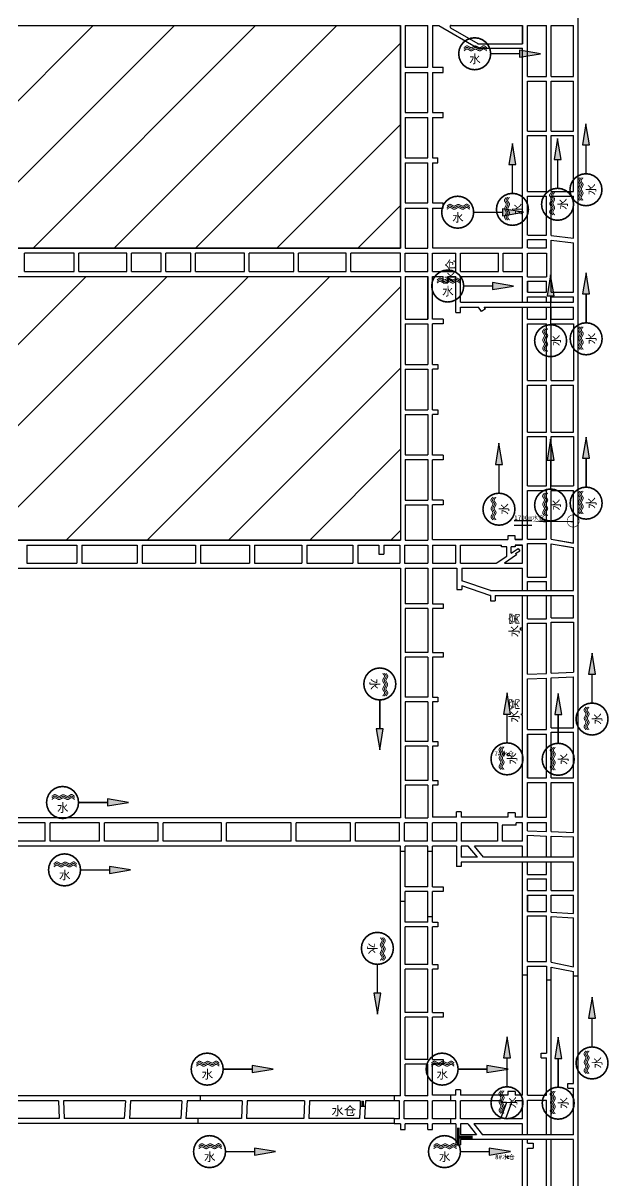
# Model space of a CAD drawing. Header units: millimetres. Extents: x 37468544 to 37497214, y 4323540 to 4346451.
# Drawn here: x 37474623 to 37475270, y 4340499 to 4341779 of the extents above; entities that cross this region are included whole.
import ezdxf

# ---------------------------------------------------------------- set-up
doc = ezdxf.new("R2010")
doc.units = ezdxf.units.MM
doc.layers.add('2-52煤巷道', color=150, linetype='Continuous', lineweight=30)
doc.layers.add('3-水仓', color=4, linetype='Continuous', lineweight=30)
doc.layers.add('避灾路线图', color=7, linetype='Continuous')
doc.styles.get("Standard").update_dxf_attribs({"font": 'simhei.ttf'})

# ---------------------------------------------------------------- blocks, each defined once
blk = doc.blocks.new('333')
at = {"layer": '避灾路线图'}
blk.add_hatch(color=7, dxfattribs=at).paths.add_polyline_path([(28.95, -1.26), (28.95, -6.11), (43.53, -3.69)])
at = {"color": 4, "linetype": 'Continuous', "true_color": 0x00ffff}
for points, const_width in [([(9.04, -3.69), (8.66, -0.82), (7.55, 1.84), (5.8, 4.13), (3.51, 5.89), (0.84, 7), (-2.02, 7.37), (-4.89, 7), (-7.55, 5.89), (-9.84, 4.13), (-11.6, 1.84), (-12.71, -0.82), (-13.08, -3.69), (-12.71, -6.55), (-11.6, -9.21), (-9.84, -11.51), (-7.55, -13.26), (-4.89, -14.37), (-2.02, -14.74), (0.84, -14.37), (3.51, -13.26), (5.8, -11.51), (7.55, -9.21), (8.66, -6.55), (9.04, -3.69)], 1.11), ([(-9.48, 0.52), (-8.97, 0.9), (-8.71, 1.09), (-8.46, 1.29), (-8.33, 1.38), (-8.2, 1.47), (-8.07, 1.55), (-8.01, 1.58), (-7.94, 1.62), (-7.88, 1.65), (-7.81, 1.69), (-7.75, 1.71), (-7.68, 1.74), (-7.58, 1.77), (-7.55, 1.78), (-7.52, 1.79), (-7.48, 1.79), (-7.45, 1.8), (-7.42, 1.8), (-7.33, 1.8), (-7.28, 1.79), (-7.24, 1.79), (-7.19, 1.78), (-7.14, 1.77), (-7.05, 1.74), (-6.96, 1.71), (-6.86, 1.68), (-6.68, 1.6), (-6.49, 1.5), (-6.3, 1.4), (-5.92, 1.18), (-5.54, 0.96), (-5.35, 0.86), (-5.16, 0.76), (-5.06, 0.71), (-4.96, 0.67), (-4.87, 0.63), (-4.77, 0.6), (-4.73, 0.58), (-4.68, 0.57), (-4.63, 0.56), (-4.58, 0.54), (-4.44, 0.53), (-4.39, 0.52), (-4.35, 0.53), (-4.31, 0.53), (-4.26, 0.54), (-4.22, 0.54), (-4.18, 0.55), (-4.13, 0.56), (-4.05, 0.59), (-3.96, 0.62), (-3.88, 0.66), (-3.7, 0.73), (-3.53, 0.82), (-3.36, 0.92), (-2.67, 1.32), (-2.5, 1.42), (-2.33, 1.51), (-2.24, 1.55), (-2.16, 1.59), (-2.07, 1.63), (-1.98, 1.66), (-1.94, 1.67), (-1.9, 1.69), (-1.85, 1.7), (-1.81, 1.71), (-1.77, 1.72), (-1.72, 1.73), (-1.68, 1.73), (-1.63, 1.73), (-1.58, 1.73), (-1.53, 1.73), (-1.48, 1.73), (-1.43, 1.72), (-1.38, 1.71), (-1.33, 1.7), (-1.23, 1.67), (-1.13, 1.64), (-1.02, 1.6), (-0.82, 1.52), (-0.61, 1.42), (-0.41, 1.32), (0, 1.11), (0.41, 0.89), (0.61, 0.79), (0.82, 0.7), (0.92, 0.66), (1.02, 0.63), (1.12, 0.59), (1.17, 0.58), (1.22, 0.56), (1.27, 0.55), (1.32, 0.54), (1.37, 0.53), (1.42, 0.53), (1.47, 0.52), (1.57, 0.52), (1.62, 0.52), (1.66, 0.53), (1.71, 0.54), (1.75, 0.55), (1.79, 0.56), (1.83, 0.58), (1.87, 0.59), (1.95, 0.62), (2.03, 0.66), (2.12, 0.71), (2.28, 0.8), (2.44, 0.9), (2.6, 1.01), (2.92, 1.23), (3.24, 1.45), (3.4, 1.55), (3.56, 1.64), (3.64, 1.69), (3.72, 1.73), (3.8, 1.76), (3.88, 1.8), (3.91, 1.81), (3.95, 1.82), (3.99, 1.84), (4.03, 1.85), (4.15, 1.87), (4.19, 1.87), (4.26, 1.86), (4.29, 1.86), (4.33, 1.85), (4.36, 1.85), (4.39, 1.84), (4.46, 1.82), (4.53, 1.8), (4.6, 1.77), (4.67, 1.74), (4.73, 1.7), (4.87, 1.63), (5, 1.54), (5.27, 1.36), (5.54, 1.15), (5.81, 0.94), (6.36, 0.52)], 0.664), ([(-9.48, -0.58), (-8.97, -0.21), (-8.71, -0.01), (-8.46, 0.18), (-8.33, 0.27), (-8.2, 0.36), (-8.07, 0.44), (-8.01, 0.48), (-7.94, 0.51), (-7.88, 0.55), (-7.81, 0.58), (-7.75, 0.61), (-7.68, 0.63), (-7.58, 0.66), (-7.55, 0.67), (-7.52, 0.68), (-7.48, 0.69), (-7.45, 0.69), (-7.42, 0.69), (-7.33, 0.69), (-7.28, 0.69), (-7.24, 0.68), (-7.19, 0.67), (-7.14, 0.66), (-7.05, 0.64), (-6.96, 0.61), (-6.86, 0.57), (-6.68, 0.49), (-6.49, 0.4), (-6.3, 0.29), (-5.92, 0.08), (-5.54, -0.15), (-5.35, -0.25), (-5.16, -0.35), (-5.06, -0.39), (-4.96, -0.44), (-4.87, -0.47), (-4.77, -0.51), (-4.73, -0.52), (-4.68, -0.54), (-4.63, -0.55), (-4.58, -0.56), (-4.44, -0.58), (-4.39, -0.58), (-4.35, -0.58), (-4.31, -0.58), (-4.26, -0.57), (-4.22, -0.56), (-4.18, -0.55), (-4.13, -0.54), (-4.05, -0.52), (-3.96, -0.48), (-3.88, -0.45), (-3.7, -0.37), (-3.53, -0.28), (-3.36, -0.19), (-2.67, 0.22), (-2.5, 0.31), (-2.33, 0.4), (-2.24, 0.44), (-2.16, 0.48), (-2.07, 0.52), (-1.98, 0.55), (-1.94, 0.57), (-1.9, 0.58), (-1.85, 0.59), (-1.81, 0.6), (-1.77, 0.61), (-1.72, 0.62), (-1.68, 0.63), (-1.63, 0.63), (-1.58, 0.63), (-1.53, 0.63), (-1.48, 0.62), (-1.43, 0.61), (-1.38, 0.6), (-1.33, 0.59), (-1.23, 0.57), (-1.13, 0.53), (-1.02, 0.5), (-0.82, 0.41), (-0.61, 0.32), (-0.41, 0.22), (0, 0), (0.41, -0.21), (0.61, -0.31), (0.82, -0.4), (0.92, -0.44), (1.02, -0.48), (1.12, -0.51), (1.17, -0.53), (1.22, -0.54), (1.27, -0.55), (1.32, -0.56), (1.37, -0.57), (1.42, -0.58), (1.47, -0.58), (1.57, -0.59), (1.62, -0.58), (1.66, -0.58), (1.71, -0.57), (1.75, -0.56), (1.79, -0.54), (1.83, -0.53), (1.87, -0.52), (1.95, -0.48), (2.03, -0.44), (2.12, -0.4), (2.28, -0.31), (2.44, -0.21), (2.6, -0.1), (2.92, 0.12), (3.24, 0.34), (3.4, 0.44), (3.56, 0.54), (3.64, 0.58), (3.72, 0.62), (3.8, 0.66), (3.88, 0.69), (3.91, 0.71), (3.95, 0.72), (3.99, 0.73), (4.03, 0.74), (4.15, 0.76), (4.19, 0.76), (4.26, 0.76), (4.29, 0.75), (4.33, 0.75), (4.36, 0.74), (4.39, 0.73), (4.46, 0.71), (4.53, 0.69), (4.6, 0.66), (4.67, 0.63), (4.73, 0.6), (4.87, 0.52), (5, 0.44), (5.27, 0.25), (5.54, 0.05), (5.81, -0.17), (6.36, -0.58)], 0.664), ([(-9.48, -1.69), (-8.97, -1.32), (-8.71, -1.12), (-8.46, -0.92), (-8.33, -0.83), (-8.2, -0.75), (-8.07, -0.67), (-8.01, -0.63), (-7.94, -0.59), (-7.88, -0.56), (-7.81, -0.53), (-7.75, -0.5), (-7.68, -0.47), (-7.58, -0.44), (-7.55, -0.43), (-7.52, -0.43), (-7.48, -0.42), (-7.45, -0.42), (-7.42, -0.41), (-7.33, -0.41), (-7.28, -0.42), (-7.24, -0.42), (-7.19, -0.43), (-7.14, -0.44), (-7.05, -0.47), (-6.96, -0.5), (-6.86, -0.53), (-6.68, -0.62), (-6.49, -0.71), (-6.3, -0.81), (-5.92, -1.03), (-5.54, -1.25), (-5.35, -1.36), (-5.16, -1.45), (-5.06, -1.5), (-4.96, -1.54), (-4.87, -1.58), (-4.77, -1.61), (-4.73, -1.63), (-4.68, -1.64), (-4.63, -1.66), (-4.58, -1.67), (-4.44, -1.69), (-4.39, -1.69), (-4.35, -1.69), (-4.31, -1.68), (-4.26, -1.68), (-4.22, -1.67), (-4.18, -1.66), (-4.13, -1.65), (-4.05, -1.62), (-3.96, -1.59), (-3.88, -1.56), (-3.7, -1.48), (-3.53, -1.39), (-3.36, -1.29), (-2.67, -0.89), (-2.5, -0.79), (-2.33, -0.7), (-2.24, -0.66), (-2.16, -0.62), (-2.07, -0.59), (-1.98, -0.55), (-1.94, -0.54), (-1.9, -0.53), (-1.85, -0.51), (-1.81, -0.5), (-1.77, -0.49), (-1.72, -0.49), (-1.68, -0.48), (-1.63, -0.48), (-1.58, -0.48), (-1.53, -0.48), (-1.48, -0.49), (-1.43, -0.49), (-1.38, -0.5), (-1.33, -0.51), (-1.23, -0.54), (-1.13, -0.57), (-1.02, -0.61), (-0.82, -0.69), (-0.61, -0.79), (-0.41, -0.89), (0, -1.11), (0.41, -1.32), (0.61, -1.42), (0.82, -1.51), (0.92, -1.55), (1.02, -1.59), (1.12, -1.62), (1.17, -1.63), (1.22, -1.65), (1.27, -1.66), (1.32, -1.67), (1.37, -1.68), (1.42, -1.69), (1.47, -1.69), (1.57, -1.69), (1.62, -1.69), (1.66, -1.68), (1.71, -1.67), (1.75, -1.66), (1.79, -1.65), (1.83, -1.64), (1.87, -1.62), (1.95, -1.59), (2.03, -1.55), (2.12, -1.51), (2.28, -1.41), (2.44, -1.31), (2.6, -1.21), (2.92, -0.98), (3.24, -0.76), (3.4, -0.66), (3.56, -0.57), (3.64, -0.52), (3.72, -0.48), (3.8, -0.45), (3.88, -0.41), (3.91, -0.4), (3.95, -0.39), (3.99, -0.38), (4.03, -0.37), (4.15, -0.35), (4.19, -0.34), (4.26, -0.35), (4.29, -0.35), (4.33, -0.36), (4.36, -0.36), (4.39, -0.37), (4.46, -0.39), (4.53, -0.42), (4.6, -0.44), (4.67, -0.48), (4.73, -0.51), (4.87, -0.58), (5, -0.67), (5.27, -0.85), (5.54, -1.06), (5.81, -1.27), (6.36, -1.69)], 0.664)]:
    blk.add_lwpolyline(points, dxfattribs=dict(at, const_width=const_width))
at = {"layer": '避灾路线图', "color": 7, "linetype": 'Continuous', "const_width": 0.972}
blk.add_lwpolyline([(9.04, -3.69), (28.95, -3.69)], dxfattribs=at)
at = {"layer": '避灾路线图', "color": 7, "linetype": 'Continuous'}
blk.add_lwpolyline([(28.95, -1.26), (28.95, -6.11), (43.53, -3.69), (28.95, -1.26)], dxfattribs=at)
at = {"layer": '避灾路线图', "color": 7, "linetype": 'ByBlock', "lineweight": -3, "insert": (-5.85, -4.44), "char_height": 5.8377, "width": 19.5992, "attachment_point": 1}
blk.add_mtext('{\\fSimSun|b1|i0|c134|p2;\\C4;水}', dxfattribs=at)

msp = doc.modelspace()

# ---------------------------------------------------------------- hatches: boundary and pattern name
h = msp.add_hatch()
h.set_pattern_fill('ANSI31', color=252, scale=20)
h.paths.add_polyline_path([(37472366.2, 4342105.9), (37475036.8, 4342105.9), (37475036.8, 4341811.4), (37472366.2, 4341811.4)])
h.paths.add_polyline_path([(37472363.1, 4342766), (37475047, 4342766), (37475047, 4342471.2), (37472363.1, 4342471.2)])
h.paths.add_polyline_path([(37472366.9, 4342436), (37475027.1, 4342436), (37475027.1, 4342141.3), (37472366.9, 4342141.3)])
h.paths.add_polyline_path([(37472364.3, 4341498.7), (37475040.1, 4341498.7), (37475040.1, 4341207.2), (37472364.3, 4341207.2)])
h.paths.add_polyline_path([(37472364.3, 4341775.9), (37475040.1, 4341775.9), (37475040.1, 4341529.9), (37472364.3, 4341529.9)])

# ---------------------------------------------------------------- linework, layer by layer
at = {"color": 252}
for points in [[(37472364.3, 4341775.9), (37475040.1, 4341775.9), (37475040.1, 4341529.9), (37472364.3, 4341529.9)], [(37472364.3, 4341498.7), (37475040.1, 4341498.7), (37475040.1, 4341207.2), (37472364.3, 4341207.2)]]:
    msp.add_lwpolyline(points, close=True, dxfattribs=at)
at = {"layer": '2-52煤巷道', "color": 150, "lineweight": 30}
for p, q in [((37475040.1, 4341529.9), (37475040.1, 4341775.9)), ((37475045.3, 4341775.9), (37475045.3, 4341729.9)), ((37475070.1, 4341729.9), (37475070.1, 4341775.9)), ((37475075.3, 4341775.9), (37475075.3, 4341729.9)), ((37475082.3, 4341775.9), (37475125.4, 4341751.1)), ((37475095.4, 4341773.4), (37475125.4, 4341756.1)), ((37475096.2, 4341776.2), (37475174.9, 4341776.2)), ((37475174.9, 4341776.2), (37475174.9, 4341755.9)), ((37475180.6, 4341776.2), (37475201.4, 4341776.2)), ((37475201.4, 4341719.5), (37475201.4, 4341776.2)), ((37475206.6, 4341776.2), (37475231.4, 4341776.2)), ((37475206.6, 4341719.5), (37475206.6, 4341776.2)), ((37475231.4, 4341719.5), (37475231.4, 4341776.2)), ((37475126.1, 4341755.9), (37475174.9, 4341755.9)), ((37475126.1, 4341750.9), (37475174.9, 4341750.9)), ((37475045.3, 4341724.2), (37475045.3, 4341679.9)), ((37475070.1, 4341679.9), (37475070.1, 4341724.2)), ((37475075.3, 4341729.9), (37475087.3, 4341729.9)), ((37475075.3, 4341724.2), (37475075.3, 4341679.9)), ((37475075.3, 4341724.2), (37475087.3, 4341724.2)), ((37475087.3, 4341724.2), (37475087.3, 4341729.9)), ((37475180.6, 4341719.5), (37475201.4, 4341719.5)), ((37475180.6, 4341714.5), (37475201.4, 4341714.5)), ((37475201.4, 4341659.3), (37475201.4, 4341714.5)), ((37475206.6, 4341719.5), (37475231.4, 4341719.5)), ((37475206.6, 4341714.5), (37475231.4, 4341714.5)), ((37475206.6, 4341659.3), (37475206.6, 4341714.5)), ((37475231.4, 4341659.3), (37475231.4, 4341714.5)), ((37475045.3, 4341674.2), (37475045.3, 4341629.9)), ((37475070.1, 4341629.9), (37475070.1, 4341674.2)), ((37475075.3, 4341679.9), (37475087.3, 4341679.9)), ((37475075.3, 4341674.2), (37475075.3, 4341629.9)), ((37475075.3, 4341674.2), (37475087.3, 4341674.2)), ((37475087.3, 4341674.2), (37475087.3, 4341679.9)), ((37475180.6, 4341659.3), (37475201.4, 4341659.3)), ((37475206.6, 4341659.3), (37475231.4, 4341659.3)), ((37475180.6, 4341654.3), (37475201.4, 4341654.3)), ((37475201.4, 4341592.4), (37475201.4, 4341654.3)), ((37475206.6, 4341654.3), (37475231.4, 4341654.3)), ((37475206.6, 4341592.4), (37475206.6, 4341654.3)), ((37475231.4, 4341592.4), (37475231.4, 4341654.3)), ((37475045.3, 4341624.2), (37475045.3, 4341579.9)), ((37475070.1, 4341579.9), (37475070.1, 4341624.2)), ((37475075.3, 4341629.9), (37475081.3, 4341629.9)), ((37475075.3, 4341624.2), (37475075.3, 4341579.9)), ((37475075.3, 4341624.2), (37475081.3, 4341624.2)), ((37475081.3, 4341624.2), (37475081.3, 4341629.9)), ((37475180.6, 4341592.4), (37475201.4, 4341592.4)), ((37475180.6, 4341587.4), (37475201.4, 4341587.4)), ((37475201.4, 4341544.3), (37475201.4, 4341587.4)), ((37475206.6, 4341592.4), (37475231.4, 4341592.4)), ((37475206.6, 4341587.4), (37475231.4, 4341587.4)), ((37475206.6, 4341543.7), (37475206.6, 4341587.4)), ((37475231.4, 4341540.8), (37475231.4, 4341587.4)), ((37475045.3, 4341574.2), (37475045.3, 4341529.9)), ((37475070.1, 4341529.9), (37475070.1, 4341574.2)), ((37475075.3, 4341579.9), (37475087.3, 4341579.9)), ((37475075.3, 4341574.2), (37475075.3, 4341530.4)), ((37475075.3, 4341574.2), (37475087.3, 4341574.2)), ((37475087.3, 4341574.2), (37475087.3, 4341579.9)), ((37475180.7, 4341544.3), (37475201.4, 4341544.3)), ((37472364.3, 4341529.9), (37475040.1, 4341529.9)), ((37475180.7, 4341539.3), (37475201.4, 4341539.3)), ((37475201.4, 4341530.4), (37475201.4, 4341539.3)), ((37475206.6, 4341481.2), (37475206.6, 4341538.7)), ((37475231.4, 4341481.2), (37475231.4, 4341535.8)), ((37474679.4, 4341524.2), (37474624.3, 4341524.2)), ((37474737.5, 4341524.2), (37474684.6, 4341524.2)), ((37474775.4, 4341524.2), (37474742.7, 4341524.2)), ((37474808.3, 4341524.2), (37474780.6, 4341524.2)), ((37474867.6, 4341524.2), (37474813.5, 4341524.2)), ((37474922, 4341524.2), (37474872.8, 4341524.2)), ((37474979.9, 4341524.2), (37474927.2, 4341524.2)), ((37475040.1, 4341524.2), (37474985.1, 4341524.2)), ((37475201.4, 4341524.2), (37475201.4, 4341498.2)), ((37475070.1, 4341451.3), (37475070.1, 4341498.7)), ((37475075.3, 4341451.3), (37475075.3, 4341498.7)), ((37475180.6, 4341498.2), (37475201.4, 4341498.2)), ((37475180.6, 4341493.2), (37475201.4, 4341493.2)), ((37475180.7, 4341481.2), (37475180.7, 4341493.2)), ((37475201.4, 4341481.2), (37475201.4, 4341493.2)), ((37475180.6, 4341481.2), (37475201.4, 4341481.2)), ((37475206.6, 4341481.2), (37475231.4, 4341481.2)), ((37475180.6, 4341476.2), (37475201.4, 4341476.2)), ((37475201.4, 4341470), (37475201.4, 4341476.2)), ((37475206.6, 4341476.2), (37475231.4, 4341476.2)), ((37475206.6, 4341470), (37475206.6, 4341476.2)), ((37475231.4, 4341470), (37475231.4, 4341476.2)), ((37475201.4, 4341451.2), (37475201.4, 4341464.8)), ((37475206.6, 4341451.2), (37475206.6, 4341464.8)), ((37475231.4, 4341451.2), (37475231.4, 4341464.8)), ((37475045.3, 4341451.3), (37475070.1, 4341451.3)), ((37475087.3, 4341451.3), (37475075.3, 4341451.3)), ((37475087.3, 4341446.1), (37475075.3, 4341446.1)), ((37475075.3, 4341401.3), (37475075.3, 4341446.1)), ((37475087.3, 4341451.3), (37475087.3, 4341446.1)), ((37475180.6, 4341451.2), (37475201.4, 4341451.2)), ((37475180.6, 4341446.2), (37475201.4, 4341446.2)), ((37475201.4, 4341383.4), (37475201.4, 4341446.2)), ((37475206.6, 4341451.2), (37475231.4, 4341451.2)), ((37475206.6, 4341446.2), (37475231.4, 4341446.2)), ((37475206.6, 4341383.4), (37475206.6, 4341446.2)), ((37475231.4, 4341446.2), (37475231.4, 4341383.4)), ((37475075.3, 4341401.3), (37475081.3, 4341401.3)), ((37475081.3, 4341401.3), (37475081.3, 4341396.1)), ((37475081.3, 4341396.1), (37475075.3, 4341396.1)), ((37475075.3, 4341351.3), (37475075.3, 4341396.1)), ((37475180.6, 4341383.4), (37475201.4, 4341383.4)), ((37475180.6, 4341378.4), (37475201.4, 4341378.4)), ((37475201.4, 4341326.5), (37475201.4, 4341378.4)), ((37475206.6, 4341383.4), (37475231.4, 4341383.4)), ((37475206.6, 4341378.4), (37475231.4, 4341378.4)), ((37475206.6, 4341326.5), (37475206.6, 4341378.4)), ((37475231.4, 4341326.5), (37475231.4, 4341378.4)), ((37475075.3, 4341351.3), (37475081.3, 4341351.3)), ((37475081.3, 4341351.3), (37475081.3, 4341346.1)), ((37475075.3, 4341301.1), (37475075.3, 4341346.1)), ((37475081.3, 4341346.1), (37475075.3, 4341346.1)), ((37475180.6, 4341326.5), (37475201.4, 4341326.5)), ((37475206.6, 4341326.5), (37475231.4, 4341326.5)), ((37475180.6, 4341321.5), (37475201.4, 4341321.5)), ((37475201.4, 4341267), (37475201.4, 4341321.5)), ((37475206.6, 4341321.5), (37475231.4, 4341321.5)), ((37475206.6, 4341267), (37475206.6, 4341321.5)), ((37475231.4, 4341321.5), (37475231.4, 4341267)), ((37475087.3, 4341301.1), (37475075.3, 4341301.1)), ((37475087.3, 4341301.1), (37475087.3, 4341295.9)), ((37475075.3, 4341251.3), (37475075.3, 4341295.9)), ((37475087.3, 4341295.9), (37475075.3, 4341295.9)), ((37475180.6, 4341267), (37475201.4, 4341267)), ((37475180.6, 4341262), (37475201.4, 4341262)), ((37475201.4, 4341208.2), (37475201.4, 4341262)), ((37475206.6, 4341267), (37475231.4, 4341267)), ((37475206.6, 4341262), (37475231.4, 4341262)), ((37475206.6, 4341208.1), (37475206.6, 4341262)), ((37475087.3, 4341251.3), (37475075.3, 4341251.3)), ((37475087.3, 4341251.3), (37475087.3, 4341246.1)), ((37475075.3, 4341207.8), (37475075.3, 4341246.1)), ((37475087.3, 4341246.1), (37475075.3, 4341246.1)), ((37475170.2, 4341197.9), (37475171.9, 4341195.4)), ((37475180.6, 4341208.2), (37475201.4, 4341208.2)), ((37475180.6, 4341203.2), (37475201.4, 4341203.2)), ((37475180.9, 4341208.2), (37475200.7, 4341208.2)), ((37475180.9, 4341203.2), (37475200.7, 4341203.2)), ((37475201.4, 4341166.2), (37475201.4, 4341203.2)), ((37475206.6, 4341151.2), (37475206.6, 4341203)), ((37475167.3, 4341192.2), (37475171.9, 4341195.4)), ((37475167.3, 4341192.2), (37475168.3, 4341190.9)), ((37475180.6, 4341166.2), (37475201.4, 4341166.2)), ((37475180.6, 4341161.2), (37475201.4, 4341161.2)), ((37475201.4, 4341151.2), (37475201.4, 4341161.2)), ((37475180.6, 4341151.2), (37475206.6, 4341151.2)), ((37475180.6, 4341146), (37475206.6, 4341146)), ((37475201.4, 4341120.2), (37475201.4, 4341146)), ((37475206.6, 4341151.2), (37475231.4, 4341151.2)), ((37475206.6, 4341146), (37475231.4, 4341146)), ((37475206.6, 4341121.2), (37475206.6, 4341146)), ((37475231.4, 4341121.2), (37475231.4, 4341146)), ((37475180.6, 4341120.2), (37475201.4, 4341120.2)), ((37475206.6, 4341121.2), (37475231.4, 4341121.2)), ((37475180.6, 4341115.2), (37475201.4, 4341115.2)), ((37475201.4, 4341059.5), (37475201.4, 4341115.2)), ((37475206.6, 4341116.2), (37475231.4, 4341116.2)), ((37475206.6, 4341060.1), (37475206.6, 4341116.2)), ((37475231.4, 4341116.2), (37475231.4, 4341061)), ((37475180.6, 4341058.7), (37475201.4, 4341059.5)), ((37475206.6, 4341060.1), (37475231.4, 4341061)), ((37475206.6, 4341055), (37475231.4, 4341056)), ((37475231.4, 4340999.6), (37475231.4, 4341056)), ((37475180.6, 4341053.7), (37475201.4, 4341054.5)), ((37475201.4, 4340997.7), (37475201.4, 4341054.5)), ((37475206.6, 4340999.6), (37475206.6, 4341055)), ((37475180.6, 4340997.7), (37475201.4, 4340997.7)), ((37475180.6, 4340992.7), (37475180.6, 4340944.2)), ((37475180.6, 4340992.7), (37475201.4, 4340992.7)), ((37475201.4, 4340944.2), (37475201.4, 4340992.7)), ((37475206.6, 4340999.6), (37475231.4, 4340999.6)), ((37475206.6, 4340994.6), (37475231.4, 4340994.6)), ((37475206.6, 4340944.2), (37475206.6, 4340994.6)), ((37475231.4, 4340944.2), (37475231.4, 4340994.6)), ((37475180.6, 4340944.2), (37475201.4, 4340944.2)), ((37475206.6, 4340944.2), (37475231.4, 4340944.2)), ((37475180.6, 4340900.6), (37475180.6, 4340939.2)), ((37475180.6, 4340939.2), (37475201.4, 4340939.2)), ((37475201.4, 4340900.6), (37475201.4, 4340939.2)), ((37475206.6, 4340939.2), (37475231.4, 4340939.2)), ((37475206.6, 4340884.8), (37475206.6, 4340939.2)), ((37475231.4, 4340883.9), (37475231.4, 4340939.2)), ((37475180.6, 4340885.7), (37475180.6, 4340895)), ((37475201.4, 4340885), (37475201.4, 4340895)), ((37475180.6, 4340885.7), (37475201.4, 4340885)), ((37475180.6, 4340880.7), (37475201.4, 4340879.9)), ((37475201.4, 4340856.4), (37475201.4, 4340879.9)), ((37475206.6, 4340884.8), (37475231.4, 4340883.9)), ((37475206.6, 4340879.8), (37475231.4, 4340878.9)), ((37475206.6, 4340856.4), (37475206.6, 4340879.8)), ((37475231.4, 4340856.4), (37475231.4, 4340878.9)), ((37475201.4, 4340837.5), (37475201.4, 4340851.2)), ((37475206.6, 4340819.7), (37475206.6, 4340851.2)), ((37475231.4, 4340819.7), (37475231.4, 4340851.2)), ((37475180.6, 4340837.5), (37475201.4, 4340837.5)), ((37475180.6, 4340832.5), (37475201.4, 4340832.5)), ((37475201.4, 4340819.7), (37475201.4, 4340832.5)), ((37475180.6, 4340819.7), (37475201.4, 4340819.7)), ((37475180.6, 4340814.7), (37475201.4, 4340814.7)), ((37475180.6, 4340814.7), (37475180.6, 4340796.6)), ((37475201.4, 4340796.6), (37475201.4, 4340814.7)), ((37475206.6, 4340819.7), (37475231.4, 4340819.7)), ((37475206.6, 4340814.7), (37475231.5, 4340814.7)), ((37475206.6, 4340795.9), (37475206.6, 4340814.7)), ((37475231.5, 4340794.3), (37475231.5, 4340814.7)), ((37475180.6, 4340796.6), (37475201.4, 4340796.6)), ((37475180.6, 4340791.6), (37475201.4, 4340791.6)), ((37475201.4, 4340741.2), (37475201.4, 4340791.6)), ((37475206.6, 4340795.9), (37475231.5, 4340794.3)), ((37475206.6, 4340740.4), (37475206.6, 4340790.9)), ((37475206.6, 4340790.9), (37475231.4, 4340789.3)), ((37475231.4, 4340735.3), (37475231.4, 4340789.3)), ((37475180.6, 4340741.2), (37475201.4, 4340741.2)), ((37475206.6, 4340740.4), (37475231.4, 4340735.3)), ((37475174.9, 4340726.4), (37475180.6, 4340726.4)), ((37475206.6, 4340735), (37475231.4, 4340730)), ((37475206.6, 4340549.6), (37475206.6, 4340735)), ((37475231.4, 4340606.2), (37475231.4, 4340730)), ((37475231.5, 4340725.4), (37475236.6, 4340725.4)), ((37475201.4, 4340721.1), (37475206.6, 4340721.1)), ((37475195.4, 4340634.7), (37475195.4, 4340639.9)), ((37475195.4, 4340639.9), (37475201.4, 4340639.9)), ((37475195.4, 4340634.7), (37475201.4, 4340634.7)), ((37475225.2, 4340606.2), (37475231.4, 4340606.2)), ((37475225.2, 4340601), (37475225.2, 4340606.2)), ((37475225.2, 4340601), (37475231.4, 4340601)), ((37475206.6, 4340243.2), (37475206.6, 4340544.4)), ((37475180.6, 4340540.4), (37475186.6, 4340540.4)), ((37475180.6, 4340534.9), (37475186.6, 4340534.9)), ((37475186.6, 4340540.4), (37475186.6, 4340534.9))]:
    msp.add_line(p, q, dxfattribs=at)
at = {"layer": '2-52煤巷道'}
for p, q in [((37475206.6, 4341543.7), (37475231.4, 4341540.8)), ((37475206.6, 4341538.7), (37475231.4, 4341535.8)), ((37475231.4, 4341203.8), (37475231.4, 4341262)), ((37475206.6, 4341208.1), (37475231.4, 4341203.8)), ((37475206.6, 4341203), (37475231.4, 4341198.8)), ((37475231.4, 4341151.2), (37475231.4, 4341198.8))]:
    msp.add_line(p, q, dxfattribs=at)
at = {"layer": '2-52煤巷道', "lineweight": 30}
for p, q in [((37475166.8, 4341211.8), (37475158.8, 4341211.8)), ((37475158.8, 4341211.8), (37475158.8, 4341207.8)), ((37475166.8, 4341207.8), (37475166.8, 4341211.8)), ((37475151.8, 4341199.6), (37475151.8, 4341201.6)), ((37475157.5, 4341199.6), (37475151.8, 4341199.6)), ((37475157.5, 4341189.3), (37475157.5, 4341199.6)), ((37475166.8, 4341199.6), (37475162.5, 4341199.6)), ((37475162.5, 4341192.7), (37475162.5, 4341199.6)), ((37475162.5, 4341192.7), (37475170.2, 4341197.9)), ((37475174.9, 4341207.8), (37475166.8, 4341207.8)), ((37475174.9, 4341201.6), (37475166.8, 4341201.6)), ((37475166.8, 4341201.6), (37475166.8, 4341199.6)), ((37475146, 4341181.5), (37475157.5, 4341189.3)), ((37475168.3, 4341190.9), (37475155.2, 4341181.5))]:
    msp.add_line(p, q, dxfattribs=at)
at = {"layer": '2-52煤巷道', "color": 150, "lineweight": 30}
for points in [[(37475236.6, 4339906.9), (37475236.6, 4342821)], [(37472364.3, 4341775.9), (37475040.1, 4341775.9)], [(37475045.3, 4341775.9), (37475070.1, 4341775.9)], [(37475075.3, 4341775.9), (37475082.3, 4341775.9)], [(37475174.9, 4341755.9), (37475174.9, 4341776.2)], [(37475180.6, 4341719.5), (37475180.6, 4341776.2)], [(37475174.9, 4341530.4), (37475174.9, 4341750.9)], [(37475045.3, 4341729.9), (37475070.1, 4341729.9)], [(37475045.3, 4341724.2), (37475070.1, 4341724.2)], [(37475180.6, 4341659.3), (37475180.6, 4341714.5)], [(37475045.3, 4341679.9), (37475070.1, 4341679.9)], [(37475045.3, 4341674.2), (37475070.1, 4341674.2)], [(37475180.6, 4341592.4), (37475180.6, 4341654.3)], [(37475045.3, 4341629.9), (37475070.1, 4341629.9)], [(37475045.3, 4341624.2), (37475070.1, 4341624.2)], [(37475180.6, 4341544.3), (37475180.6, 4341587.4)], [(37475045.3, 4341579.9), (37475070.1, 4341579.9)], [(37475045.3, 4341574.2), (37475070.1, 4341574.2)], [(37475045.3, 4341529.9), (37475070.1, 4341529.9)], [(37475075.3, 4341530.4), (37475174.9, 4341530.4)], [(37475180.6, 4341530.4), (37475180.6, 4341539.3)], [(37475180.7, 4341530.4), (37475201.4, 4341530.4)], [(37474624.3, 4341504.2), (37474624.3, 4341524.2)], [(37474679.4, 4341504.2), (37474679.4, 4341524.2)], [(37474684.6, 4341504.2), (37474684.6, 4341524.2)], [(37474737.5, 4341504.2), (37474737.5, 4341524.2)], [(37474742.7, 4341504.2), (37474742.7, 4341524.2)], [(37474775.4, 4341504.2), (37474775.4, 4341524.2)], [(37474780.6, 4341504.2), (37474780.6, 4341524.2)], [(37474808.3, 4341504.2), (37474808.3, 4341524.2)], [(37474813.5, 4341504.2), (37474813.5, 4341524.2)], [(37474867.6, 4341504.2), (37474867.6, 4341524.2)], [(37474872.8, 4341504.2), (37474872.8, 4341524.2)], [(37474922, 4341504.2), (37474922, 4341524.2)], [(37474927.2, 4341504.2), (37474927.2, 4341524.2)], [(37474979.9, 4341504.2), (37474979.9, 4341524.2)], [(37474985.1, 4341504.2), (37474985.1, 4341524.2)], [(37475040.1, 4341504.2), (37475040.1, 4341524.2)], [(37475045.3, 4341504.2), (37475045.3, 4341524.2)], [(37475045.3, 4341524.2), (37475070.1, 4341524.2)], [(37475070.1, 4341504.2), (37475070.1, 4341524.2)], [(37475075.3, 4341504.2), (37475075.3, 4341524.2)], [(37475075.3, 4341524.2), (37475101.2, 4341524.2)], [(37475101.2, 4341504.2), (37475101.2, 4341524.2)], [(37475106.4, 4341504.2), (37475106.4, 4341524.2)], [(37475106.4, 4341524.2), (37475148.3, 4341524.2)], [(37475148.3, 4341504.2), (37475148.3, 4341524.2)], [(37475153.5, 4341504.2), (37475153.5, 4341524.2)], [(37475153.5, 4341524.2), (37475174.9, 4341524.2)], [(37475174.9, 4341504.2), (37475174.9, 4341524.2)], [(37475180.6, 4341498.2), (37475180.6, 4341524.2)], [(37475180.7, 4341524.2), (37475201.4, 4341524.2)], [(37474624.3, 4341504.2), (37474679.4, 4341504.2)], [(37474684.6, 4341504.2), (37474737.5, 4341504.2)], [(37474742.7, 4341504.2), (37474775.4, 4341504.2)], [(37474780.6, 4341504.2), (37474808.3, 4341504.2)], [(37474813.5, 4341504.2), (37474867.6, 4341504.2)], [(37474872.8, 4341504.2), (37474922, 4341504.2)], [(37474927.2, 4341504.2), (37474979.9, 4341504.2)], [(37474985.1, 4341504.2), (37475040.1, 4341504.2)], [(37475045.3, 4341504.2), (37475070.1, 4341504.2)], [(37475075.3, 4341504.2), (37475101.2, 4341504.2)], [(37475106.4, 4341504.2), (37475148.3, 4341504.2)], [(37475153.5, 4341504.2), (37475174.9, 4341504.2)], [(37472364.3, 4341498.7), (37475040.1, 4341498.7)], [(37475040.1, 4341498.7), (37475040.1, 4341270.6), (37475040.1, 4341207.2)], [(37475045.3, 4341498.7), (37475070.1, 4341498.7)], [(37475045.3, 4341498.7), (37475045.3, 4341451.3)], [(37475070.1, 4341498.7), (37475070.1, 4341451.3)], [(37475075.3, 4341498.7), (37475087.3, 4341498.7)], [(37475092.5, 4341498.7), (37475101.2, 4341498.7)], [(37475101.2, 4341458.7), (37475101.2, 4341498.7)], [(37475106.4, 4341470), (37475106.4, 4341498.7)], [(37475106.4, 4341498.7), (37475174.9, 4341498.7)], [(37475174.9, 4341470), (37475174.9, 4341498.7)], [(37475180.6, 4341481.2), (37475180.6, 4341493.2)], [(37475106.4, 4341470), (37475231.4, 4341470)], [(37475180.6, 4341470), (37475180.6, 4341476.2)], [(37475101.2, 4341458.7), (37475106.4, 4341458.7)], [(37475106.4, 4341458.7), (37475106.4, 4341464.8)], [(37475106.4, 4341464.8), (37475126.2, 4341464.8)], [(37475129.7, 4341459.8), (37475126.2, 4341464.8)], [(37475133.9, 4341462.8), (37475129.7, 4341459.8)], [(37475132.6, 4341464.8), (37475231.4, 4341464.8)], [(37475133.9, 4341462.8), (37475132.6, 4341464.8)], [(37475174.9, 4341207.8), (37475174.9, 4341464.8)], [(37475174.9, 4341207.8), (37475174.9, 4341464.8)], [(37475174.9, 4341207.8), (37475174.9, 4341464.8)], [(37475180.6, 4341451.2), (37475180.6, 4341464.8)], [(37475045.3, 4341446.1), (37475070.1, 4341446.1)], [(37475045.3, 4341446.1), (37475045.3, 4341401.3)], [(37475070.1, 4341446.1), (37475070.1, 4341401.3)], [(37475180.6, 4341383.4), (37475180.6, 4341446.2)], [(37475045.3, 4341401.3), (37475070.1, 4341401.3)], [(37475045.3, 4341396.1), (37475070.1, 4341396.1)], [(37475045.3, 4341396.1), (37475045.3, 4341351.3)], [(37475070.1, 4341396.1), (37475070.1, 4341351.3)], [(37475180.6, 4341326.5), (37475180.6, 4341378.4)], [(37475045.3, 4341351.3), (37475070.1, 4341351.3)], [(37475045.3, 4341346.1), (37475070.1, 4341346.1)], [(37475045.3, 4341346.1), (37475045.3, 4341301.3)], [(37475070.1, 4341346.1), (37475070.1, 4341301.3)], [(37475180.6, 4341267), (37475180.6, 4341321.5)], [(37475045.3, 4341301.3), (37475070.1, 4341301.3)], [(37475045.3, 4341296.1), (37475070.1, 4341296.1)], [(37475045.3, 4341296.1), (37475045.3, 4341251.3)], [(37475070.1, 4341296.1), (37475070.1, 4341251.3)], [(37475180.6, 4341208.2), (37475180.6, 4341262)], [(37475045.3, 4341251.3), (37475070.1, 4341251.3)], [(37475045.3, 4341246.1), (37475070.1, 4341246.1)], [(37475045.3, 4341246.1), (37475045.3, 4341207.2)], [(37475070.1, 4341246.1), (37475070.1, 4341207.2)], [(37472364.3, 4341207.2), (37475040.1, 4341207.2)], [(37474627.1, 4341201.6), (37474682.2, 4341201.6)], [(37474627.1, 4341201.6), (37474627.1, 4341181.6)], [(37474682.2, 4341201.6), (37474682.2, 4341181.6)], [(37474687.8, 4341201.6), (37474748.9, 4341201.6)], [(37474687.8, 4341201.6), (37474687.8, 4341181.6)], [(37474748.9, 4341201.6), (37474748.9, 4341181.6)], [(37474754.5, 4341201.6), (37474813.3, 4341201.6)], [(37474754.5, 4341201.6), (37474754.5, 4341181.6)], [(37474813.3, 4341201.6), (37474813.3, 4341181.6)], [(37474818.9, 4341201.6), (37474873, 4341201.6)], [(37474818.9, 4341201.6), (37474818.9, 4341181.6)], [(37474873, 4341201.6), (37474873, 4341181.6)], [(37474878.6, 4341201.6), (37474931, 4341201.6)], [(37474878.6, 4341201.6), (37474878.6, 4341181.6)], [(37474931, 4341201.6), (37474931, 4341181.6)], [(37474936.6, 4341201.6), (37474987.3, 4341201.6)], [(37474936.6, 4341201.6), (37474936.6, 4341181.6)], [(37474987.3, 4341201.6), (37474987.3, 4341181.6)], [(37474992.9, 4341201.6), (37475016.2, 4341201.6)], [(37474992.9, 4341201.6), (37474992.9, 4341181.6)], [(37475016.2, 4341201.6), (37475016.2, 4341191.6)], [(37475021.8, 4341201.6), (37475039.3, 4341201.6)], [(37475021.8, 4341201.6), (37475021.8, 4341191.6)], [(37475039.3, 4341201.6), (37475039.3, 4341181.6)], [(37475044.5, 4341201.5), (37475070.1, 4341201.5)], [(37475044.5, 4341201.5), (37475044.5, 4341181.5)], [(37475045.3, 4341207.2), (37475070.1, 4341207.2)], [(37475070.1, 4341201.5), (37475070.1, 4341181.5)], [(37475075.3, 4341207.8), (37475158.8, 4341207.8)], [(37475075.3, 4341201.6), (37475075.3, 4341181.5)], [(37475075.3, 4341201.6), (37475101.3, 4341201.6)], [(37475101.3, 4341181.5), (37475101.3, 4341201.6)], [(37475106.5, 4341201.6), (37475151.8, 4341201.6)], [(37475106.5, 4341181.5), (37475106.5, 4341201.6)], [(37475166.8, 4341207.8), (37475174.9, 4341207.8)], [(37475166.8, 4341201.6), (37475174.9, 4341201.6)], [(37475174.9, 4341181.5), (37475174.9, 4341201.6)], [(37475180.6, 4341166.2), (37475180.6, 4341203.2)], [(37475016.2, 4341191.6), (37475021.8, 4341191.6)], [(37472501.4, 4341176), (37475040.1, 4341176)], [(37474627.1, 4341181.6), (37474682.2, 4341181.6)], [(37474687.8, 4341181.6), (37474748.9, 4341181.6)], [(37474754.5, 4341181.6), (37474813.3, 4341181.6)], [(37474818.9, 4341181.6), (37474873, 4341181.6)], [(37474878.6, 4341181.6), (37474931, 4341181.6)], [(37474936.6, 4341181.6), (37474987.3, 4341181.6)], [(37474992.9, 4341181.6), (37475039.3, 4341181.6)], [(37475040.1, 4341176), (37475040.1, 4340900)], [(37475044.5, 4341181.5), (37475070.1, 4341181.5)], [(37475045.3, 4341176), (37475045.3, 4341170)], [(37475045.3, 4341176), (37475070.1, 4341176)], [(37475070.1, 4341176), (37475070.1, 4341170)], [(37475075.3, 4341181.5), (37475101.3, 4341181.5)], [(37475075.3, 4341176), (37475075.3, 4341170)], [(37475075.3, 4341176), (37475102.5, 4341176)], [(37475102.5, 4341176), (37475102.5, 4341158.5)], [(37475106.5, 4341181.5), (37475146, 4341181.5)], [(37475107.7, 4341176), (37475174.9, 4341176)], [(37475107.7, 4341176), (37475107.7, 4341162.2)], [(37475155.2, 4341181.5), (37475174.9, 4341181.5)], [(37475174.9, 4341151.2), (37475174.9, 4341176)], [(37475045.3, 4341170), (37475045.3, 4341136.6)], [(37475070.1, 4341170), (37475070.1, 4341136.6)], [(37475075.3, 4341170), (37475075.3, 4341136.6)], [(37475102.5, 4341158.5), (37475102.5, 4341152.5)], [(37475139.7, 4341151.2), (37475107.7, 4341162.2)], [(37475180.6, 4341151.2), (37475180.6, 4341161.2)], [(37475102.5, 4341152.5), (37475107.7, 4341152.5)], [(37475138.8, 4341146), (37475107.7, 4341156.7)], [(37475107.7, 4341156.7), (37475107.7, 4341152.5)], [(37475139.5, 4341146), (37475138.8, 4341146)], [(37475139.5, 4341146), (37475139.5, 4341140)], [(37475139.7, 4341151.2), (37475180.6, 4341151.2)], [(37475144.7, 4341146), (37475180.6, 4341146)], [(37475144.7, 4341146), (37475144.7, 4341140)], [(37475174.9, 4341015.2), (37475174.9, 4341146)], [(37475180.6, 4341120.2), (37475180.6, 4341146)], [(37475070.1, 4341136.6), (37475045.3, 4341136.6)], [(37475075.3, 4341136.6), (37475075.3, 4341136.6), (37475087.3, 4341136.6), (37475087.3, 4341131.4), (37475075.3, 4341131.4)], [(37475139.5, 4341140), (37475144.7, 4341140)], [(37475045.3, 4341131.4), (37475045.3, 4341082.7)], [(37475070.1, 4341131.4), (37475045.3, 4341131.4)], [(37475070.1, 4341131.4), (37475070.1, 4341082.7)], [(37475075.3, 4341131.4), (37475075.3, 4341082.7)], [(37475180.6, 4341058.7), (37475180.6, 4341115.2)], [(37475070.1, 4341082.7), (37475045.3, 4341082.7)], [(37475075.3, 4341082.7), (37475075.3, 4341082.7), (37475087.3, 4341082.7), (37475087.3, 4341077.5), (37475075.3, 4341077.5)], [(37475045.3, 4341077.5), (37475045.3, 4341033.5)], [(37475070.1, 4341077.5), (37475045.3, 4341077.5)], [(37475070.1, 4341077.5), (37475070.1, 4341033.5)], [(37475075.3, 4341077.5), (37475075.3, 4341033.5)], [(37475180.6, 4340997.7), (37475180.6, 4341053.7)], [(37475070.1, 4341033.5), (37475045.3, 4341033.5)], [(37475075.3, 4341033.5), (37475075.3, 4341033.5), (37475081.3, 4341033.5), (37475081.3, 4341028.3), (37475075.3, 4341028.3)], [(37475070.1, 4341028.3), (37475045.3, 4341028.3)], [(37475045.3, 4341028.3), (37475045.3, 4340984.4)], [(37475070.1, 4341028.3), (37475070.1, 4340984.4)], [(37475075.3, 4341028.3), (37475075.3, 4340984.4)], [(37475174.9, 4340900.6), (37475174.9, 4341013.9)], [(37475180.6, 4340944.1), (37475180.6, 4340992.7)], [(37475070.1, 4340984.4), (37475045.3, 4340984.4)], [(37475070.1, 4340979.2), (37475045.3, 4340979.2)], [(37475045.3, 4340979.2), (37475045.3, 4340941.2)], [(37475070.1, 4340979.2), (37475070.1, 4340941.2)], [(37475075.3, 4340984.4), (37475075.3, 4340984.4), (37475081.3, 4340984.4), (37475081.3, 4340979.2), (37475075.3, 4340979.2)], [(37475075.3, 4340979.2), (37475075.3, 4340941.2)], [(37475070.1, 4340941.2), (37475045.3, 4340941.2)], [(37475075.3, 4340941.2), (37475075.3, 4340941.2), (37475081.3, 4340941.2), (37475081.3, 4340936), (37475075.3, 4340936)], [(37475070.1, 4340936), (37475045.3, 4340936)], [(37475045.3, 4340936), (37475045.3, 4340900)], [(37475070.1, 4340936), (37475070.1, 4340900)], [(37475075.3, 4340936), (37475075.3, 4340900.6)], [(37475180.6, 4340900.6), (37475180.6, 4340939.2)], [(37475107.1, 4340906.6), (37475101.9, 4340906.6)], [(37475101.9, 4340900.6), (37475101.9, 4340906.6)], [(37475107.1, 4340906.6), (37475107.1, 4340900.6)], [(37475158.8, 4340905.6), (37475158.8, 4340900.6)], [(37475166.8, 4340905.6), (37475158.8, 4340905.6)], [(37475166.8, 4340905.6), (37475166.8, 4340900.6)], [(37475040.1, 4340900), (37472534.9, 4340900)], [(37474647.4, 4340894.4), (37474592.8, 4340894.4)], [(37474647.4, 4340874.4), (37474647.4, 4340894.4)], [(37474707.4, 4340894.4), (37474652.9, 4340894.4)], [(37474652.9, 4340874.4), (37474652.9, 4340894.4)], [(37474707.4, 4340874.4), (37474707.4, 4340894.4)], [(37474772.1, 4340894.4), (37474712.9, 4340894.4)], [(37474712.9, 4340874.4), (37474712.9, 4340894.4)], [(37474772.1, 4340874.4), (37474772.1, 4340894.4)], [(37474842.1, 4340894.4), (37474777.6, 4340894.4)], [(37474777.6, 4340874.4), (37474777.6, 4340894.4)], [(37474842.1, 4340874.4), (37474842.1, 4340894.4)], [(37474919.1, 4340894.4), (37474847.6, 4340894.4)], [(37474847.6, 4340874.4), (37474847.6, 4340894.4)], [(37474919.1, 4340874.4), (37474919.1, 4340894.4)], [(37474984.9, 4340894.4), (37474924.6, 4340894.4)], [(37474924.6, 4340874.4), (37474924.6, 4340894.4)], [(37474984.9, 4340874.4), (37474984.9, 4340894.4)], [(37475038.9, 4340894.4), (37474990.4, 4340894.4)], [(37474990.4, 4340874.4), (37474990.4, 4340894.4)], [(37475038.9, 4340874.4), (37475038.9, 4340894.4)], [(37475069.9, 4340894.4), (37475044.4, 4340894.4)], [(37475044.4, 4340874.4), (37475044.4, 4340894.4)], [(37475045.3, 4340900), (37475070.1, 4340900)], [(37475069.9, 4340874.4), (37475069.9, 4340894.4)], [(37475101.9, 4340900.6), (37475075.3, 4340900.6)], [(37475101.9, 4340894.4), (37475075.5, 4340894.4)], [(37475075.5, 4340874.4), (37475075.5, 4340894.4)], [(37475101.9, 4340894.4), (37475101.9, 4340874.4)], [(37475158.8, 4340900.6), (37475107.1, 4340900.6)], [(37475147.2, 4340894.4), (37475107.1, 4340894.4)], [(37475107.1, 4340894.4), (37475107.1, 4340874.4)], [(37475147.2, 4340894.4), (37475147.2, 4340874.4)], [(37475167.8, 4340891.9), (37475152.4, 4340891.9)], [(37475152.4, 4340891.9), (37475152.4, 4340891.9)], [(37475152.4, 4340891.9), (37475152.4, 4340874.4)], [(37475174.9, 4340900.6), (37475166.8, 4340900.6)], [(37475174.9, 4340894.4), (37475167.8, 4340894.4)], [(37475167.8, 4340891.9), (37475167.8, 4340894.4)], [(37475174.9, 4340874.4), (37475174.9, 4340894.4)], [(37475180.6, 4340900.6), (37475201.4, 4340900.6)], [(37475180.6, 4340885.7), (37475180.6, 4340895)], [(37475180.6, 4340895), (37475201.4, 4340895)], [(37475180.6, 4340856.4), (37475180.6, 4340880.7)], [(37475040.1, 4340868.8), (37472529.2, 4340868.8)], [(37474647.4, 4340874.4), (37474592.8, 4340874.4)], [(37474707.4, 4340874.4), (37474652.9, 4340874.4)], [(37474772.1, 4340874.4), (37474712.9, 4340874.4)], [(37474842.1, 4340874.4), (37474777.6, 4340874.4)], [(37474919.1, 4340874.4), (37474847.6, 4340874.4)], [(37474984.9, 4340874.4), (37474924.6, 4340874.4)], [(37475038.9, 4340874.4), (37474990.4, 4340874.4)], [(37475040.1, 4340862.8), (37475040.1, 4340868.8)], [(37475069.9, 4340874.4), (37475044.4, 4340874.4)], [(37475070.1, 4340868.8), (37475045.3, 4340868.8)], [(37475045.3, 4340862.8), (37475045.3, 4340868.8)], [(37475070.1, 4340862.8), (37475070.1, 4340868.8)], [(37475101.9, 4340868.8), (37475075.3, 4340868.8)], [(37475075.3, 4340862.8), (37475075.3, 4340868.8)], [(37475101.9, 4340874.4), (37475075.5, 4340874.4)], [(37475101.9, 4340868.8), (37475101.9, 4340846.2)], [(37475147.2, 4340874.4), (37475107.1, 4340874.4)], [(37475107.1, 4340868.8), (37475107.1, 4340856.4)], [(37475115, 4340868.8), (37475107.1, 4340868.8)], [(37475125.1, 4340856.4), (37475115, 4340868.8)], [(37475174.9, 4340868.8), (37475121.7, 4340868.8)], [(37475131.8, 4340856.4), (37475121.7, 4340868.8)], [(37475174.9, 4340874.4), (37475152.4, 4340874.4)], [(37475174.9, 4340856.4), (37475174.9, 4340868.8)], [(37475045.3, 4340862.8), (37475040.1, 4340862.8)], [(37475040.1, 4340592.8), (37475040.1, 4340862.8)], [(37475045.3, 4340823.9), (37475045.3, 4340862.8)], [(37475075.3, 4340862.8), (37475070.1, 4340862.8)], [(37475070.1, 4340823.9), (37475070.1, 4340862.8)], [(37475075.3, 4340823.9), (37475075.3, 4340862.8)], [(37475125.1, 4340856.4), (37475107.1, 4340856.4)], [(37475107.1, 4340851.2), (37475107.1, 4340846.2)], [(37475231.4, 4340851.2), (37475107.1, 4340851.2)], [(37475231.4, 4340856.4), (37475131.8, 4340856.4)], [(37475174.9, 4340593.4), (37475174.9, 4340851.2)], [(37475180.6, 4340837.5), (37475180.6, 4340851.2)], [(37475107.1, 4340846.2), (37475101.9, 4340846.2)], [(37475180.6, 4340819.7), (37475180.6, 4340832.5)], [(37475070.1, 4340823.9), (37475045.3, 4340823.9)], [(37475045.3, 4340784.7), (37475045.3, 4340818.7)], [(37475070.1, 4340818.7), (37475045.3, 4340818.7)], [(37475070.1, 4340784.7), (37475070.1, 4340818.7)], [(37475075.3, 4340823.9), (37475075.3, 4340823.9), (37475087.3, 4340823.9), (37475087.3, 4340818.7), (37475075.3, 4340818.7)], [(37475075.3, 4340784.7), (37475075.3, 4340818.7)], [(37475180.6, 4340796.6), (37475180.6, 4340814.7)], [(37475040.1, 4340807.8), (37475045.3, 4340807.8)], [(37475070.1, 4340790.8), (37475075.3, 4340790.8)], [(37475180.6, 4340741.2), (37475180.6, 4340791.6)], [(37475070.1, 4340784.7), (37475045.3, 4340784.7)], [(37475045.3, 4340738), (37475045.3, 4340779.5)], [(37475070.1, 4340779.5), (37475045.3, 4340779.5)], [(37475070.1, 4340738), (37475070.1, 4340779.5)], [(37475075.3, 4340784.7), (37475075.3, 4340784.7), (37475081.3, 4340784.7), (37475081.3, 4340779.5), (37475075.3, 4340779.5)], [(37475075.3, 4340738), (37475075.3, 4340779.5)], [(37475070.1, 4340738), (37475045.3, 4340738)], [(37475075.3, 4340738), (37475075.3, 4340738), (37475081.3, 4340738), (37475081.3, 4340732.8), (37475075.3, 4340732.8)], [(37475180.6, 4340736.2), (37475201.4, 4340736.2), (37475201.4, 4340639.9)], [(37475180.6, 4340593.4), (37475180.6, 4340736.2)], [(37475045.3, 4340685), (37475045.3, 4340732.8)], [(37475070.1, 4340732.8), (37475045.3, 4340732.8)], [(37475070.1, 4340685), (37475070.1, 4340732.8)], [(37475075.3, 4340685), (37475075.3, 4340732.8)], [(37475070.1, 4340685), (37475045.3, 4340685)], [(37475075.3, 4340685), (37475075.3, 4340685), (37475087.3, 4340685), (37475087.3, 4340679.8), (37475075.3, 4340679.8)], [(37475045.3, 4340633), (37475045.3, 4340679.8)], [(37475070.1, 4340679.8), (37475045.3, 4340679.8)], [(37475070.1, 4340633), (37475070.1, 4340679.8)], [(37475075.3, 4340633), (37475075.3, 4340679.8)], [(37475201.4, 4340593.4), (37475201.4, 4340634.7)], [(37475070.1, 4340633), (37475045.3, 4340633)], [(37475045.3, 4340592.8), (37475045.3, 4340627.8)], [(37475070.1, 4340627.8), (37475045.3, 4340627.8)], [(37475070.1, 4340592.8), (37475070.1, 4340627.8)], [(37475070.1, 4340592.8), (37475070.1, 4340627.8)], [(37475075.3, 4340633), (37475075.3, 4340633), (37475087.3, 4340633), (37475087.3, 4340627.8), (37475075.3, 4340627.8)], [(37475075.3, 4340593.4), (37475075.3, 4340627.8)], [(37475075.3, 4340593.4), (37475075.3, 4340627.8)], [(37475106.5, 4340599.4), (37475101.3, 4340599.4)], [(37475101.3, 4340593.4), (37475101.3, 4340599.4)], [(37475106.5, 4340599.4), (37475106.5, 4340593.4)], [(37475158.8, 4340597.4), (37475158.8, 4340593.4)], [(37475166.8, 4340597.4), (37475166.8, 4340597.4), (37475158.8, 4340597.4)], [(37475166.8, 4340597.4), (37475166.8, 4340593.4)], [(37475231.4, 4340549.6), (37475231.4, 4340601)], [(37475040.1, 4340592.8), (37473110.8, 4340592.8)], [(37474662, 4340587.2), (37474607.7, 4340587.2)], [(37474662, 4340587.2), (37474662.6, 4340567.6)], [(37474736, 4340587.2), (37474667.6, 4340587.2)], [(37474667.6, 4340587.2), (37474668.2, 4340567.6)], [(37474736, 4340587.2), (37474734.7, 4340567.6)], [(37474741.6, 4340587.2), (37474740.3, 4340567.6)], [(37474798.5, 4340587.2), (37474741.6, 4340587.2)], [(37474798.5, 4340587.2), (37474797.1, 4340567.6)], [(37474804.1, 4340587.2), (37474802.7, 4340567.6)], [(37474865, 4340587.2), (37474804.1, 4340587.2)], [(37474818.6, 4340592.8), (37474818.6, 4340587.2)], [(37474865, 4340587.2), (37474864.2, 4340567.6)], [(37474870.6, 4340587.2), (37474869.8, 4340567.6)], [(37474933.8, 4340587.2), (37474870.6, 4340587.2)], [(37474933.8, 4340587.2), (37474933.3, 4340567.6)], [(37474939.4, 4340587.2), (37474938.9, 4340567.6)], [(37474995.6, 4340587.2), (37474939.4, 4340587.2)], [(37475039.1, 4340587.2), (37475001.2, 4340587.2)], [(37475033.1, 4340592.8), (37475033.1, 4340587.2)], [(37475039.1, 4340567.2), (37475039.1, 4340587.2)], [(37475070.1, 4340587.2), (37475044.3, 4340587.2)], [(37475044.3, 4340567.2), (37475044.3, 4340587.2)], [(37475070.1, 4340592.8), (37475045.3, 4340592.8)], [(37475070.1, 4340567.2), (37475070.1, 4340587.2)], [(37475095.3, 4340593.4), (37475075.3, 4340593.4)], [(37475095.3, 4340587.2), (37475075.3, 4340587.2)], [(37475075.3, 4340567.2), (37475075.3, 4340587.2)], [(37475101.3, 4340593.4), (37475095.3, 4340593.4)], [(37475095.3, 4340593.4), (37475095.3, 4340587.2)], [(37475101.3, 4340587.2), (37475095.3, 4340587.2)], [(37475101.3, 4340567.2), (37475101.3, 4340587.2)], [(37475158.8, 4340593.4), (37475106.5, 4340593.4)], [(37475151.8, 4340587.2), (37475106.5, 4340587.2)], [(37475106.5, 4340567.2), (37475106.5, 4340587.2)], [(37475157.1, 4340585.2), (37475150.5, 4340567.2)], [(37475157.1, 4340585.2), (37475151.8, 4340585.2), (37475151.8, 4340587.2)], [(37475162.6, 4340585.2), (37475156, 4340567.2)], [(37475166.8, 4340587.2), (37475166.8, 4340585.2), (37475162.6, 4340585.2)], [(37475174.9, 4340593.4), (37475166.8, 4340593.4)], [(37475174.9, 4340587.2), (37475166.8, 4340587.2)], [(37475174.9, 4340567.2), (37475174.9, 4340587.2)], [(37475180.6, 4340593.4), (37475201.4, 4340593.4)], [(37475180.6, 4340549.6), (37475180.6, 4340587.8)], [(37475180.6, 4340587.8), (37475201.4, 4340587.8)], [(37475201.4, 4340549.6), (37475201.4, 4340587.8)], [(37474995.3, 4340581.4), (37474994.6, 4340567.6)], [(37475000.9, 4340581.2), (37475000.2, 4340567.6)], [(37475033.1, 4340562), (37473115.8, 4340562)], [(37474662.6, 4340567.6), (37474607.2, 4340567.6)], [(37474734.7, 4340567.6), (37474668.2, 4340567.6)], [(37474797.1, 4340567.6), (37474740.3, 4340567.6)], [(37474864.2, 4340567.6), (37474802.7, 4340567.6)], [(37474816, 4340567.6), (37474816, 4340562)], [(37474933.3, 4340567.6), (37474869.8, 4340567.6)], [(37474994.6, 4340567.6), (37474938.9, 4340567.6)], [(37475033.1, 4340567.6), (37475000.2, 4340567.6)], [(37475033.1, 4340567.6), (37475033.1, 4340561.6)], [(37475039.1, 4340567.2), (37475033.1, 4340567.2)], [(37475040.1, 4340561.6), (37475033.1, 4340561.6)], [(37475040.1, 4340561.6), (37475040.1, 4340555.6)], [(37475070.1, 4340567.2), (37475044.3, 4340567.2)], [(37475045.3, 4340555.6), (37475045.3, 4340561.6)], [(37475070.1, 4340561.6), (37475045.3, 4340561.6)], [(37475070.1, 4340555.6), (37475070.1, 4340561.6)], [(37475095.3, 4340567.2), (37475075.3, 4340567.2)], [(37475075.3, 4340555.6), (37475075.3, 4340561.6)], [(37475095.3, 4340561.6), (37475075.3, 4340561.6)], [(37475101.3, 4340567.2), (37475095.3, 4340567.2)], [(37475095.3, 4340567.2), (37475095.3, 4340561.6)], [(37475101.3, 4340561.6), (37475095.3, 4340561.6)], [(37475150.5, 4340567.2), (37475106.5, 4340567.2)], [(37475114.5, 4340561.6), (37475106.5, 4340561.6)], [(37475114.5, 4340561.6), (37475124.2, 4340549.6)], [(37475174.9, 4340561.6), (37475121.2, 4340561.6)], [(37475121.2, 4340561.6), (37475130.9, 4340549.6)], [(37475174.9, 4340567.2), (37475156, 4340567.2)], [(37475174.9, 4340549.6), (37475174.9, 4340561.6)], [(37475040.1, 4340555.6), (37475045.3, 4340555.6)], [(37475070.1, 4340555.6), (37475075.3, 4340555.6)], [(37475231.4, 4340544.4), (37475122.8, 4340544.4)], [(37475231.4, 4340549.6), (37475130.9, 4340549.6)], [(37475174.9, 4340397.1), (37475174.9, 4340544.4)], [(37475180.6, 4340540.4), (37475180.6, 4340544.4)], [(37475201.4, 4340397.1), (37475201.4, 4340544.4)], [(37475231.4, 4340026.8), (37475231.4, 4340544.4)], [(37475180.6, 4340397.1), (37475180.6, 4340534.9)]]:
    msp.add_lwpolyline(points, dxfattribs=at)
at = {"layer": '2-52煤巷道'}
for points in [[(37475206.6, 4341208.1), (37475230.6, 4341204)], [(37475206.6, 4341203), (37475230.6, 4341198.9)]]:
    msp.add_lwpolyline(points, dxfattribs=at)
at = {"layer": '2-52煤巷道', "color": 150, "lineweight": 30}
for centre, start, end in [((37475096.2, 4341774.7), 90, 240.0582), ((37475126.1, 4341757.4), 240.0582, 270), ((37475126.1, 4341752.4), 240.0582, 270)]:
    msp.add_arc(centre, 1.5, start, end, dxfattribs=at)
at = {"layer": '3-水仓', "color": 110, "lineweight": 30}
for p, q in [((37475165.7, 4341228.7), (37475185.3, 4341228.7)), ((37475165.7, 4341223.7), (37475185.3, 4341223.7)), ((37475158.4, 4340971.3), (37475160.2, 4340971.3)), ((37475158.4, 4340968.8), (37475158.4, 4340971.3)), ((37475158.4, 4340968.8), (37475160.2, 4340968.8)), ((37475158.4, 4340523.6), (37475158.4, 4340526.1)), ((37475158.4, 4340526.1), (37475160.2, 4340526.1)), ((37475158.4, 4340523.6), (37475160.2, 4340523.6))]:
    msp.add_line(p, q, dxfattribs=at)
at = {"layer": '3-水仓', "color": 150, "lineweight": 30}
for points in [[(37475087.3, 4341491.7), (37475092.5, 4341491.7), (37475092.5, 4341498.7)], [(37475087.3, 4341491.7), (37475087.3, 4341498.7)]]:
    msp.add_lwpolyline(points, dxfattribs=at)
at = {"layer": '3-水仓', "const_width": 0.6}
msp.add_lwpolyline([(37475234.3, 4341222.4, 1), (37475227.6, 4341234, 1)], format="xyb", close=True, dxfattribs=at)
at = {"layer": '3-水仓'}
msp.add_lwpolyline([(37475201.7, 4341227.8, 2.4, 0, 0), (37475185.5, 4341228, 0, 0, 0)], format="xyseb", dxfattribs=at)
at = {"layer": '3-水仓', "const_width": 1.2}
msp.add_lwpolyline([(37475230.7, 4341227.5), (37475201.4, 4341227.8)], dxfattribs=at)
at = {"layer": '3-水仓', "color": 30, "lineweight": 30}
for points in [[(37475172.9, 4341107.8), (37475172.9, 4341110)], [(37475172.9, 4341110), (37475174.9, 4341110)], [(37475172.9, 4341107.8), (37475174.9, 4341107.8)], [(37475173.9, 4341013.9), (37475173.9, 4341015.2)], [(37475173.9, 4341015.2), (37475174.9, 4341015.2)], [(37475173.9, 4341013.9), (37475174.9, 4341013.9)], [(37474995.6, 4340587.2), (37474995.3, 4340581.4)], [(37475001.2, 4340587.2), (37475000.9, 4340581.2)], [(37474995.3, 4340581.4), (37475000.9, 4340581.2)], [(37475101.3, 4340561.6), (37475101.3, 4340538.4)], [(37475106.5, 4340561.6), (37475106.5, 4340549.6)], [(37475124.2, 4340549.6), (37475106.5, 4340549.6)], [(37475106.5, 4340544.4), (37475106.5, 4340538.4)], [(37475122.8, 4340544.4), (37475106.5, 4340544.4)], [(37475101.3, 4340538.4), (37475106.5, 4340538.4)]]:
    msp.add_lwpolyline(points, dxfattribs=at)
at = {"layer": '3-水仓', "color": 4, "const_width": 3}
for points in [[(37474998.4, 4340587.2), (37474998.1, 4340581.3)], [(37475103.9, 4340557.5), (37475103.9, 4340538.4)], [(37475119.8, 4340547), (37475103.9, 4340547)]]:
    msp.add_lwpolyline(points, dxfattribs=at)

# ---------------------------------------------------------------- block references
at = {"layer": '避灾路线图', "color": 1, "linetype": 'ByBlock', "lineweight": 15, "ltscale": 20, "xscale": 1.6, "yscale": 1.6, "zscale": 1.6}
for p in [(37475125.3, 4341750.7), (37475106.5, 4341575.5), (37475095.5, 4341493.9), (37474669.7, 4340922.9), (37474671.9, 4340848.4), (37474829.6, 4340628.1), (37475089.3, 4340628.1), (37474832.2, 4340536.9), (37475091.9, 4340536.9)]:
    msp.add_blockref('333', p, dxfattribs=at)
for p, rotation in [((37475239.2, 4341597.7), 90), ((37475157.9, 4341576), 90), ((37475207.8, 4341581.6), 90), ((37475200.1, 4341430.8), 90), ((37475239.4, 4341432.9), 90), ((37475143, 4341244.5), 90), ((37475200.1, 4341249.1), 90), ((37475239.4, 4341251.2), 90), ((37475245.9, 4341012.5), 90), ((37475023.1, 4341044.8), 270), ((37475151.9, 4340968.5), 90), ((37475208.5, 4340968), 90), ((37475020.4, 4340752.5), 270), ((37475245.9, 4340632.3), 90), ((37475151.9, 4340588.3), 90), ((37475208.5, 4340587.8), 90)]:
    msp.add_blockref('333', p, dxfattribs=dict(at, rotation=rotation))

# ---------------------------------------------------------------- texts
at = {"layer": '3-水仓', "color": 4, "lineweight": -3}
for s, p in [('水仓', (37475100.5, 4341490.8)), ('水窝', (37475170.8, 4341099.6)), ('水窝', (37475170.7, 4341005.3))]:
    msp.add_text(s, height=10, rotation=90, dxfattribs=at).set_placement(p)
at = {"layer": '3-水仓', "lineweight": -3}
for s, p in [('1700m水仓', (37475165.8, 4341229.4)), ('7#水仓', (37475143.8, 4340968.5)), ('8#水仓', (37475144.6, 4340522.6))]:
    msp.add_text(s, height=5, dxfattribs=at).set_placement(p)
at = {"layer": '3-水仓', "color": 4, "lineweight": -3}
msp.add_text('水仓', height=10, dxfattribs=at).set_placement((37474963.8, 4340571.1))

doc.saveas('drawing.dxf')
